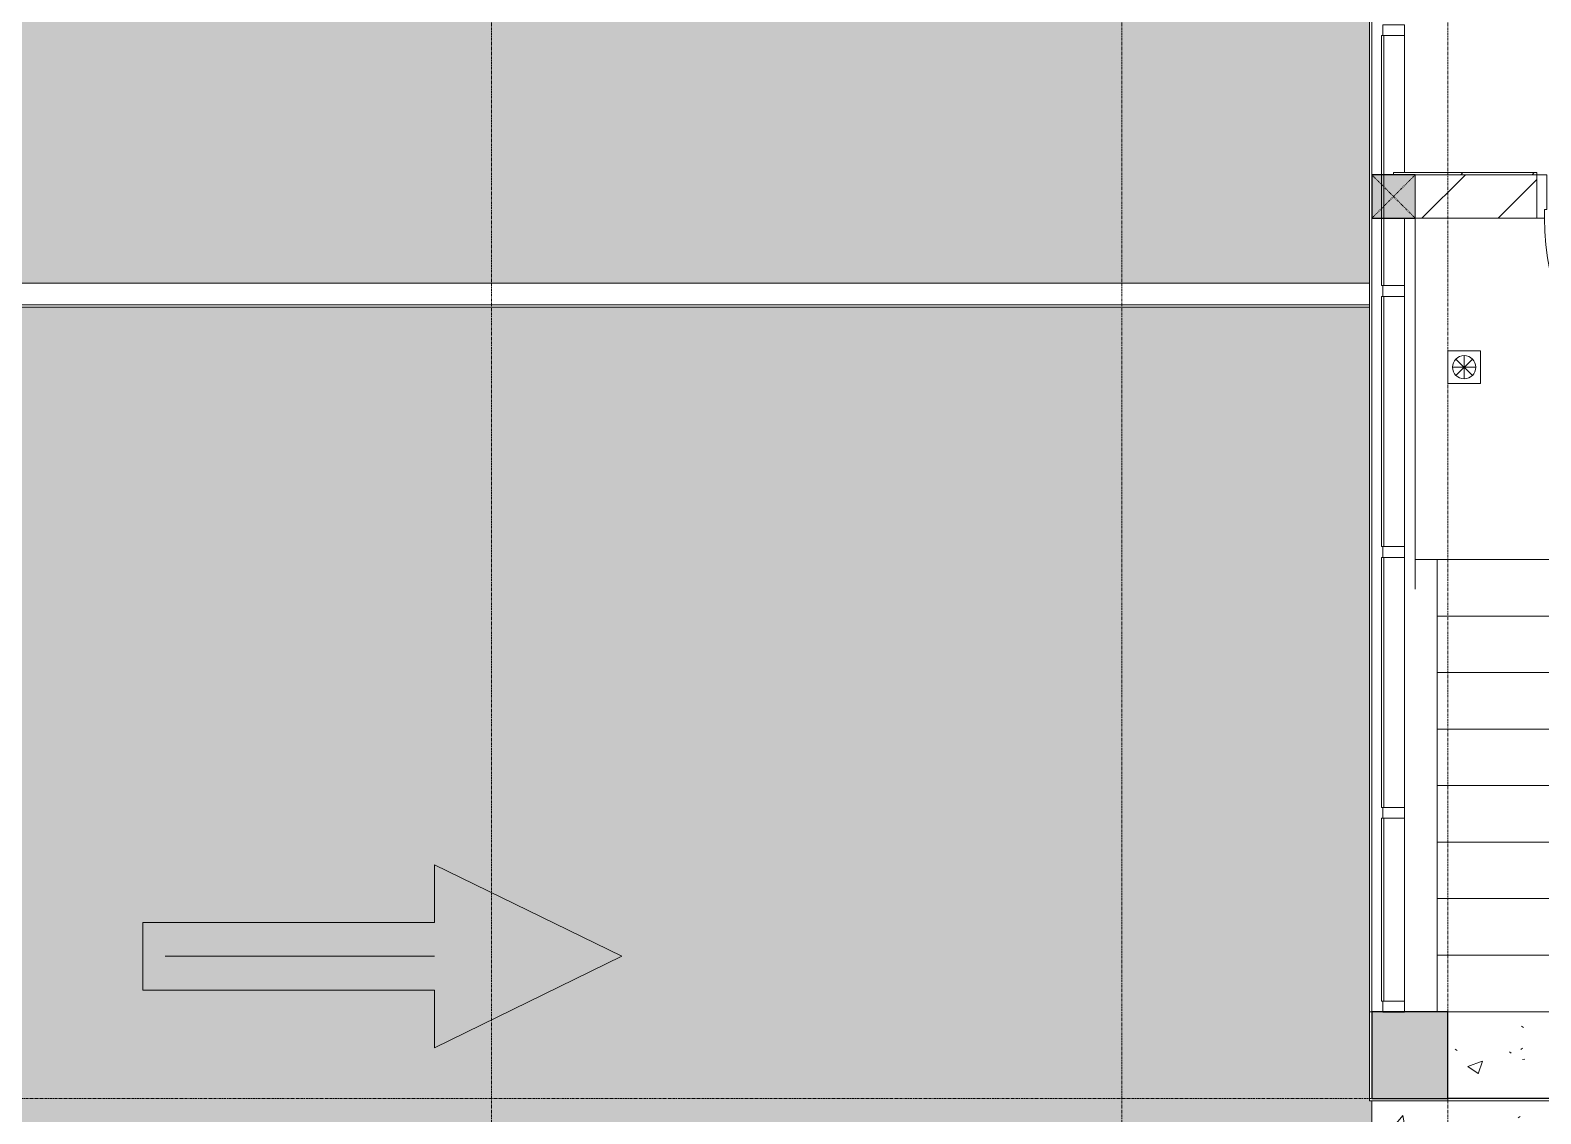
# Model space of a CAD drawing. Header units: millimetres. Extents: x 5121 to 246734, y -48180 to 129206.
# Drawn here: x 109931 to 116880, y 17167 to 22152 of the extents above; entities that cross this region are included whole.
import ezdxf

# ---------------------------------------------------------------- set-up
doc = ezdxf.new("R2010")
doc.units = ezdxf.units.MM
doc.linetypes.add('Dash', pattern=[6, 3, -3])
doc.linetypes.add('Grid Line', pattern=[22.225, 12.7, -3.175, 3.175, -3.175])
for name, color, linetype, lineweight in [('0-1', 7, 'Continuous', 5), ('A-ANNO-NOTE', 131, 'Continuous', 9), ('A-DETL-GENF', 92, 'Continuous', 9), ('A-DOOR', 31, 'Continuous', 9), ('A-DOOR-FRAM', 31, 'Continuous', 9), ('A-FLOR', 192, 'Continuous', 9), ('A-FLOR-PATT', 8, 'Continuous', 9), ('A-GLAZ-CURT', 52, 'Continuous', 9), ('A-GLAZ-CWMG', 51, 'Continuous', 9), ('A-GLAZ-CWMG-1', 51, 'Continuous', 18), ('A-WALL', 113, 'Continuous', 9), ('A-WALL-1', 250, 'Continuous', 18), ('A-WALL-FNSH-1', 50, 'Continuous', 9), ('A-WALL-PATT-3', 111, 'Continuous', 9), ('G-IMPT', 8, 'Continuous', 9), ('M-EQPM', 50, 'Continuous', 9), ('S-BEAM-1', 50, 'Continuous', 9), ('S-COLS', 52, 'Continuous', 9), ('S-COLS-1', 7, 'Continuous', 5), ('S-COLS-2', 10, 'Continuous', 25), ('S-COLS-5', 52, 'Continuous', 25), ('S-COLS-6', 52, 'Dash', 9), ('S-COLS-HDLN', 52, 'Dash', 9), ('S-GRID-1', 1, 'Grid Line', 9), ('S-STRS', 31, 'Continuous', 9)]:
    doc.layers.add(name, color=color, linetype=linetype, lineweight=lineweight)
pattern_1 = [(50, (0, 0), (677.7247, -59.293), [70.866, -779.526]), (355, (0, 0), (-131.1036, 710.731), [56.693, -623.621]), (100.451, (56.5, -4.94), (546.6267, 651.434), [60.227, -662.495]), (46.184, (0, 189), (1008.414, -156.3987), [106.299, -1169.289]), (96.636, (84, 175.9), (883.1375, 920.431), [90.34, -993.743]), (351.184, (0, 189), (883.146, 920.423), [85.039, -935.431]), (21, (94.5, 141.73), (564.0056, -380.4262), [70.866, -779.526]), (326, (94.5, 141.7), (229.9034, 685.1796), [56.693, -623.621]), (71.451, (141.5, 110), (793.912, 304.7473), [60.227, -662.495]), (37.5, (0, 0), (11.4894, 314.54497), [10.394, -605.668, 10.394, -622.676, -625.983]), (37.5, (0, 0), (11.4894, 314.54497), [-1249.131, 10.394, -615.589]), (7.5, (0, 0), (248.5691, 372.672), [10.394, -350.55, 10.394, -591.495, -238.582]), (7.5, (0, 0), (248.5691, 372.672), [-962.833, 10.394, -228.189]), (327.5, (-210.7, 0), (504.39837, -21.31163), [10.394, -225.826, 10.394, -726.613, -977.951]), (327.5, (-210.7, 0), (504.39837, -21.31163), [-973.226, 10.394, -967.557]), (317.5, (-305.2, 0), (551.0412, 94.5872), [10.394, -296.692, 10.394, -479.054, -694.487]), (317.5, (-305.2, 0), (551.0412, 94.5872), [-796.534, 10.394, -684.093])]

# ---------------------------------------------------------------- blocks, each defined once
blk = doc.blocks.new('NCV_TKTC_KET CAU_rvt-1-TKCS_MB TỔNG THỂ TẦNG 1')
at = {"layer": 'S-COLS-1'}
blk.add_hatch(color=256, dxfattribs=at).paths.add_polyline_path([(116402.6, 17236.9), (116452.6, 17236.9), (116452.6, 17636.9), (116102.6, 17636.9), (116102.6, 17236.9), (116302.6, 17236.9)])
at = {"layer": 'S-BEAM-1'}
blk.add_line((116402.6, 17636.9), (116402.6, 19716.9), dxfattribs=at)
at = {"layer": 'S-COLS-2'}
for p, q in [((116452.6, 17636.9), (116102.6, 17636.9)), ((116102.6, 17636.9), (116102.6, 17236.9)), ((116452.6, 17236.9), (116452.6, 17636.9)), ((116102.6, 17236.9), (116452.6, 17236.9))]:
    blk.add_line(p, q, dxfattribs=at)
blk = doc.blocks.new('System Panel - Glazed-1286806-TKCS_MB TỔNG THỂ TẦNG 1')
at = {"layer": 'A-GLAZ-CURT'}
for p, q in [((575, 6), (-575, 6)), ((-575, 6), (-575, -6)), ((575, -6), (575, 6)), ((-575, -6), (575, -6))]:
    blk.add_line(p, q, dxfattribs=at)
blk = doc.blocks.new('System Panel - Glazed-1453214-TKCS_MB TỔNG THỂ TẦNG 1')
at = {"layer": 'A-GLAZ-CURT'}
for p, q in [((420.9, 6), (-420.9, 6)), ((-420.9, 6), (-420.9, -6)), ((420.9, -6), (420.9, 6)), ((-420.9, -6), (420.9, -6))]:
    blk.add_line(p, q, dxfattribs=at)
blk = doc.blocks.new('Rectangular Mullion - 50 x 100mm-V189-TKCS_MB TỔNG THỂ TẦNG 1')
at = {"layer": 'A-GLAZ-CWMG'}
for p, q in [((116252.6, 21496.9), (116252.6, 22126.9)), ((116252.6, 20976.9), (116252.6, 21286.9))]:
    blk.add_line(p, q, dxfattribs=at)
blk = doc.blocks.new('Rectangular Mullion - 50 x 100mm-1286802-TKCS_MB TỔNG THỂ TẦNG 1')
at = {"layer": 'A-GLAZ-CWMG'}
blk.add_line((116252.6, 22176.9), (116252.6, 23326.9), dxfattribs=at)
blk = doc.blocks.new('Rectangular Mullion - 50 x 100mm-1453210-TKCS_MB TỔNG THỂ TẦNG 1')
at = {"layer": 'A-GLAZ-CWMG'}
blk.add_line((116252.6, 17685.2), (116252.6, 18526.9), dxfattribs=at)
blk = doc.blocks.new('Rectangular Mullion - 50 x 100mm-1286808-TKCS_MB TỔNG THỂ TẦNG 1')
at = {"layer": 'A-GLAZ-CWMG-1'}
for p, q in [((-50, 0), (0, 0)), ((-50, -100), (-50, 0)), ((0, 0), (0, -100)), ((0, -100), (-50, -100))]:
    blk.add_line(p, q, dxfattribs=at)
blk = doc.blocks.new('Rectangular Mullion - 50 x 100mm-1286804-TKCS_MB TỔNG THỂ TẦNG 1')
at = {"layer": 'A-GLAZ-CWMG-1'}
for p, q in [((-25, 0), (25, 0)), ((-25, -100), (-25, 0)), ((25, 0), (25, -100)), ((25, -100), (-25, -100))]:
    blk.add_line(p, q, dxfattribs=at)
blk = doc.blocks.new('TKTC_XREF_251221_MB TANG 1 - TKTC_XREF_260130_MB TANG 1_dwg_FD-4202110-TKCS_MB TỔNG THỂ TẦNG 1')
at = {"layer": 'G-IMPT'}
for p, q in [((53.3, 0), (-53.3, 0)), ((-37.7, 37.7), (37.7, -37.7)), ((37.7, 37.7), (-37.7, -37.7)), ((0, 53.3), (0, -53.3))]:
    blk.add_line(p, q, dxfattribs=at)
at = {"layer": 'G-IMPT', "flags": 128}
blk.add_lwpolyline([(-75, -75), (75, -75), (75, 75), (-75, 75)], close=True, dxfattribs=at)
at = {"layer": 'G-IMPT'}
blk.add_circle((0, 0), 53.3, dxfattribs=at)
blk = doc.blocks.new('TKTC_XREF_251221_MB TANG 1 - TKTC_XREF_260130_MB TANG 1_dwg-4202109-TKCS_MB TỔNG THỂ TẦNG 1')
at = {"layer": 'G-IMPT'}
for p, q in [((-87049.1, -376809.7), (-87049.1, -379859.7)), ((-87049.1, -380059.7), (-87049.1, -383709.7)), ((-86699.1, -384108.1), (-84659.2, -384108.1))]:
    blk.add_line(p, q, dxfattribs=at)
at = {"extrusion": (0, 0, -1), "zscale": -1}
blk.add_blockref('TKTC_XREF_251221_MB TANG 1 - TKTC_XREF_260130_MB TANG 1_dwg_FD-4202110-TKCS_MB TỔNG THỂ TẦNG 1', (86624.2, -380744.9), dxfattribs=at)
blk = doc.blocks.new('TKTC_XREF_251221_MB TANG 1 - TKTC_XREF_251221_MB TANG 1-2038492-TKCS_MB TỔNG THỂ TẦNG 1')
blk.add_blockref('TKTC_XREF_251221_MB TANG 1 - TKTC_XREF_260130_MB TANG 1_dwg-4202109-TKCS_MB TỔNG THỂ TẦNG 1', (169499.1, 384109.7))
blk = doc.blocks.new('FD_01 - FD_01-1200x2200mm-V356-TKCS_MB TỔNG THỂ TẦNG 1')
at = {"layer": 'A-DETL-GENF'}
for p, q in [((610, -100), (570, -100)), ((570, -100), (570, -1320)), ((610, -1320), (610, -100)), ((570, -1320), (610, -1320))]:
    blk.add_line(p, q, dxfattribs=at)
blk.add_arc((610, -100), 1220, 180, 268.12111, dxfattribs=at)
at = {"layer": 'A-DOOR-FRAM'}
for p, q in [((-645, 100), (-600, 100)), ((-645, -100), (-645, 100)), ((-600, 100), (-600, -60)), ((600, 100), (645, 100)), ((600, -60), (600, 100)), ((645, 100), (645, -100)), ((-600, -60), (-610, -60)), ((-610, -60), (-610, -100)), ((610, -60), (600, -60)), ((610, -100), (610, -60)), ((-610, -100), (-645, -100)), ((645, -100), (610, -100))]:
    blk.add_line(p, q, dxfattribs=at)
blk = doc.blocks.new('G1_SOF - BO TRU - 200x200-3051103-TKCS_MB TỔNG THỂ TẦNG 1')
at = {"layer": 'S-COLS-HDLN'}
for p, q in [((-100, -100), (100, 100)), ((100, -100), (-100, 100))]:
    blk.add_line(p, q, dxfattribs=at)
blk = doc.blocks.new('MUI TEN - Moc lat gach-622134-TKCS_MB TỔNG THỂ TẦNG 1')
at = {"layer": 'A-ANNO-NOTE'}
blk.add_hatch(color=256, dxfattribs=at).paths.add_polyline_path([(-0.511, 2.7), (-1.367, 2.7), (-0.011, 5.48), (1.345, 2.7), (0.489, 2.7), (0.489, -1.628), (-0.511, -1.628)])
for p, q in [((-0.011, 5.48), (-1.367, 2.7)), ((1.345, 2.7), (-0.011, 5.48)), ((-1.367, 2.7), (-0.511, 2.7)), ((-0.511, 2.7), (-0.511, -1.628)), ((-0.011, -1.298), (-0.011, 2.7)), ((0.489, -1.628), (0.489, 2.7)), ((0.489, 2.7), (1.345, 2.7)), ((-0.511, -1.628), (0.489, -1.628))]:
    blk.add_line(p, q, dxfattribs=at)

msp = doc.modelspace()

# ---------------------------------------------------------------- hatches: boundary and pattern name
at = {"layer": 'A-FLOR-PATT'}
h = msp.add_hatch(dxfattribs=at)
h.set_pattern_fill('FP_23', color=256, style=0, pattern_type=2)
h.set_pattern_definition([(0, (236.2, 15.75), (787.4, 787.4), [118.11, -23.622, 31.496, -23.622, -590.55]), (0, (236.2, 15.75), (787.4, 787.4), [-196.85, 118.11, -472.44]), (0, (196.85, 39.4), (787.4, 787.4), [78.74, -59.055, 118.11, -59.055, -472.44]), (0, (196.85, 39.4), (787.4, 787.4), [-314.96, 78.74, -393.7]), (0, (472.44, 354.3), (787.4, 787.4), [98.425, -39.37, 98.425, -551.18]), (0, (78.74, 511.8), (787.4, 787.4), [39.37, -78.74, 39.37, -629.92]), (90, (157.5, 511.8), (-787.4, 787.4), [70.866, -716.534]), (90, (393.7, 39.4), (-787.4, 787.4), [78.74, -708.66]), (90, (590.55, 354.3), (-787.4, 787.4), [78.74, -708.66]), (45, (496.06, 31.5), (0, 787.4002), [78.74, -1034.812]), (135, (291.34, 31.5), (-787.4002, 6e-14), [78.74, -1034.812]), (63.435, (472.44, 35.43), (-0.0007, 787.4), [78.74, -1681.94]), (75.964, (433.07, 39.37), (-0.00383, 787.3999), [78.74, -3167.793]), (75.964, (629.92, 354.33), (-0.00383, 787.3999), [62.992, -3183.541]), (75.964, (173.23, 511.81), (-0.00383, 787.3999), [55.118, -3191.415]), (104.036, (354.33, 39.37), (0.00383, 787.3999), [78.74, -3167.793]), (104.036, (551.18, 354.33), (0.00383, 787.3999), [62.992, -3183.541]), (104.036, (141.73, 511.81), (0.00383, 787.3999), [55.118, -3191.415]), (116.565, (314.96, 35.43), (0.0007, 787.4), [78.74, -1681.939])])
h.paths.add_polyline_path([(89080.9, 20988.2), (116092.6, 20991.1), (116092.6, 24536.9), (111452.6, 24536.9), (111452.6, 24526.9), (111462.6, 24526.9), (111462.6, 23325.3), (107967.6, 23325.3), (107967.6, 24535.2), (106852.6, 24535.2), (106852.6, 24526.9), (103262.6, 24526.9), (103262.6, 23337.4), (103262.6, 23335.3), (103262.6, 23325.3), (99767.6, 23325.3), (99767.6, 23335.3), (99767.6, 23337.4), (99767.6, 24526.1), (95062.6, 24526.1), (95062.6, 24536.1), (95052.6, 24536.9), (95052.6, 23327.4), (86277.6, 23327.4), (86277.6, 23337.4), (86267.6, 23337.4), (86267.6, 24526.9), (83752.6, 24526.9), (83752.6, 20988.2), (84142.1, 20988.2)])
h.paths.add_polyline_path([(95052.6, 23332.4), (95052.6, 24521.1), (95062.6, 24521.1), (95062.6, 23332.4)])
h = msp.add_hatch(dxfattribs=at)
h.set_pattern_fill('FP_15', color=256, style=0, pattern_type=2)
h.set_pattern_definition(pattern_1)
h.paths.add_polyline_path([(58172.6, 13236.9), (71452.6, 13236.9), (71452.6, 14388.2), (79661.7, 14388.2), (79661.7, 15113.2), (79706.7, 15113.2), (79706.7, 14388.2), (81116.7, 14388.2), (81116.7, 15113.2), (81161.7, 15113.2), (81161.7, 14388.2), (89452.6, 14388.2), (89452.6, 13236.9), (115083.5, 13236.9), (115083.5, 13256.9), (116102.6, 13256.9), (116102.6, 17226.9), (116092.6, 17226.9), (116092.6, 20878.2), (83667.6, 20878.2), (83667.6, 20888.2), (81452.6, 20888.2), (81452.6, 20878.2), (44812.6, 20878.2), (44812.6, 17226.9), (44802.6, 17226.9), (44802.6, 13246.9), (44912.6, 13246.9), (44912.6, 13236.9), (58122.6, 13236.9)])
h.paths.add_polyline_path([(93977.4, 15435.6), (93971.5, 15446), (93977.4, 15456.3), (93989.4, 15456.3), (93995.4, 15446), (93989.4, 15435.6)])
h.paths.add_polyline_path([(99039.4, 15435.6), (99027.4, 15435.6), (99021.4, 15446), (99027.4, 15456.3), (99039.4, 15456.3), (99045.3, 15446), (99041.9, 15440)])
h.paths.add_polyline_path([(100288.2, 15435.6), (100276.2, 15435.6), (100270.3, 15446), (100276.2, 15456.3), (100288.2, 15456.3), (100294.2, 15446), (100290.7, 15440)])
h.paths.add_polyline_path([(95827.4, 15435.9), (95821.5, 15446.3), (95827.4, 15456.6), (95839.4, 15456.6), (95845.4, 15446.3), (95839.4, 15435.9)])
h.paths.add_polyline_path([(99028.1, 16016.9), (99021.4, 16027.3), (99028.1, 16037.7), (99043.5, 16034.1), (99046, 16027.3), (99040, 16016.9)])
h.paths.add_polyline_path([(93990, 16016.9), (93977.4, 16017), (93971.5, 16027.3), (93978.1, 16037.7), (93993.5, 16034.1), (93996, 16027.3), (93990.1, 16017)])
h.paths.add_polyline_path([(100288.8, 16016.9), (100276.2, 16017), (100270.3, 16027.3), (100276.9, 16037.7), (100292.3, 16034.1), (100294.8, 16027.3), (100288.9, 16017)])
h.paths.add_polyline_path([(95828.1, 16017.2), (95821.5, 16027.6), (95828.1, 16037.9), (95843.5, 16034.4), (95846, 16027.6), (95840, 16017.2)])
h.paths.add_polyline_path([(99482.5, 18936.9), (99470.6, 18936.9), (99464.6, 18947.3), (99470.6, 18957.6), (99482.5, 18957.6), (99488.5, 18947.3), (99485.1, 18941.3)])
h.paths.add_polyline_path([(99471.2, 19518.2), (99464.6, 19528.6), (99471.3, 19538.9), (99486.7, 19535.4), (99489.2, 19528.6), (99483.2, 19518.2), (99482.5, 19518.2)])
h.paths.add_polyline_path([(93289.8, 19934), (93277.8, 19934), (93271.8, 19944.4), (93277.8, 19954.7), (93289.8, 19954.7), (93295.7, 19944.4), (93292.3, 19938.4)])
h.paths.add_polyline_path([(92027.8, 19935.2), (92021.8, 19945.5), (92027.8, 19955.9), (92039.8, 19955.9), (92045.7, 19945.5), (92039.8, 19935.2)])
h.paths.add_polyline_path([(88426.8, 19935.6), (88421.8, 19949.5), (88426.8, 19956.3), (88438.8, 19956.3), (88444.7, 19946), (88438.8, 19935.6)])
h.paths.add_polyline_path([(97240.2, 19936.8), (97228.3, 19936.8), (97222.3, 19947.1), (97228.3, 19957.5), (97240.2, 19957.5), (97246.2, 19947.1), (97242.7, 19941.2)])
h.paths.add_polyline_path([(93290.4, 20515.3), (93277.8, 20515.3), (93271.8, 20525.7), (93278.5, 20536), (93293.9, 20532.5), (93296.4, 20525.6), (93290.4, 20515.3)])
h.paths.add_polyline_path([(92040.4, 20516.5), (92027.8, 20516.5), (92021.8, 20526.8), (92028.5, 20537.2), (92043.9, 20533.7), (92046.4, 20526.8), (92040.4, 20516.5)])
h.paths.add_polyline_path([(88438.1, 20516.9), (88426.1, 20517), (88420.2, 20527.3), (88426.2, 20537.6), (88438.8, 20537.6), (88444.1, 20524.9), (88438.8, 20517), (88438.1, 20517)])
h.paths.add_polyline_path([(97240.8, 20518.1), (97228.3, 20518.1), (97222.3, 20528.5), (97228.9, 20538.8), (97244.3, 20535.3), (97246.8, 20528.4), (97240.9, 20518.1)])
h = msp.add_hatch(dxfattribs=at)
h.set_pattern_fill('FP_15', color=256, style=0, pattern_type=2)
h.set_pattern_definition(pattern_1)
h.paths.add_polyline_path([(116452.6, 17236.9), (118252.6, 17236.9), (118252.6, 17636.9), (116452.6, 17636.9), (116452.6, 17236.9)])
h = msp.add_hatch(dxfattribs=at)
h.set_pattern_fill('FP_15', color=256, style=0, pattern_type=2)
h.set_pattern_definition(pattern_1)
h.paths.add_polyline_path([(118713.8, 13256.9), (119252.6, 13256.9), (119252.6, 17226.9), (118242.6, 17226.9), (118242.6, 17236.9), (116452.6, 17235.3), (116452.6, 17226.9), (116102.6, 17226.9), (116102.6, 13256.9)])
at = {"layer": 'A-WALL-PATT-3'}
h = msp.add_hatch(dxfattribs=at)
h.set_pattern_fill('FP_43', color=256, style=0, pattern_type=2)
h.set_pattern_definition([(45, (0, 0), (-164.40233, 164.40233), [])])
h.paths.add_polyline_path([(116202.6, 21486.9), (116862.5, 21486.9), (116860.3, 21496.9), (116202.6, 21496.9)])
h.paths.add_polyline_path([(118842.5, 21486.9), (118842.5, 21496.9), (118152.5, 21496.9), (118152.5, 21486.9), (118714.9, 21486.9)])
h = msp.add_hatch(dxfattribs=at)
h.set_pattern_fill('FP_1', color=256, style=0, pattern_type=2)
h.set_pattern_definition([(45, (0, 0), (-175.3625, 175.3625), [])])
h.paths.add_polyline_path([(118502.5, 21286.9), (118502.6, 21286.9), (118502.5, 21486.9), (118152.5, 21486.9), (118152.5, 21286.9), (118492.5, 21286.9)])
h.paths.add_polyline_path([(116402.6, 21286.9), (116862.5, 21286.9), (116862.5, 21486.9), (116302.6, 21486.9), (116302.6, 21286.9), (116307.6, 21286.9)])
at = {"layer": 'S-COLS-1'}
msp.add_hatch(color=256, dxfattribs=at).paths.add_polyline_path([(116252.6, 21286.9), (116302.6, 21288.9), (116302.6, 21486.9), (116102.6, 21486.9), (116103, 21286.9), (116244.4, 21286.9)])

# ---------------------------------------------------------------- linework, layer by layer
at = {"layer": 'A-FLOR'}
for p, q in [((116302.6, 21286.9), (116302.6, 19716.9)), ((116302.6, 19716.9), (118492.5, 19716.9)), ((118242.6, 17236.9), (116452.6, 17236.9)), ((116102.6, 13256.9), (116102.6, 17226.9)), ((116452.6, 17226.9), (118242.6, 17226.9))]:
    msp.add_line(p, q, dxfattribs=at)
at = {"layer": 'A-WALL'}
for p, q in [((116092.6, 17636.9), (116092.6, 24536.9)), ((116102.6, 24536.9), (116102.6, 21486.9)), ((116862.5, 21486.9), (116302.6, 21486.9)), ((116302.6, 21486.9), (116302.6, 21286.9)), ((116102.6, 21286.9), (116102.6, 17636.9)), ((83752.6, 20988.2), (116092.6, 20988.2)), ((83652.6, 20888.2), (116092.6, 20888.2)), ((116092.6, 20878.2), (83667.6, 20878.2))]:
    msp.add_line(p, q, dxfattribs=at)
at = {"layer": 'A-WALL-1'}
for p, q in [((116862.5, 21496.9), (116202.6, 21496.9)), ((116202.6, 21496.9), (116202.6, 21486.9)), ((116202.6, 21486.9), (116302.6, 21486.9)), ((116862.5, 21486.9), (116862.5, 21496.9)), ((116302.6, 21286.9), (116862.5, 21286.9))]:
    msp.add_line(p, q, dxfattribs=at)
at = {"layer": 'A-WALL-FNSH-1'}
for p, q in [((116102.6, 17636.9), (116092.6, 17636.9)), ((116092.6, 17636.9), (116092.6, 17226.9)), ((116102.6, 17236.9), (116102.6, 17636.9)), ((116452.6, 17236.9), (116102.6, 17236.9)), ((116452.6, 17226.9), (116452.6, 17236.9)), ((116092.6, 17226.9), (116452.6, 17226.9))]:
    msp.add_line(p, q, dxfattribs=at)
at = {"layer": 'S-COLS'}
msp.add_line((116302.6, 21286.9), (116302.6, 21486.9), dxfattribs=at)
at = {"layer": 'S-COLS-5'}
for p, q in [((116302.6, 21486.9), (116102.6, 21486.9)), ((116102.6, 21486.9), (116102.6, 21286.9)), ((116102.6, 21286.9), (116302.6, 21286.9))]:
    msp.add_line(p, q, dxfattribs=at)
at = {"layer": 'S-GRID-1'}
for p, q in [((112052.6, 15460.6), (112052.6, 23210.6)), ((114952.6, 15460.6), (114952.6, 23210.6)), ((116452.6, 15460.6), (116452.6, 23210.6)), ((129301.8, 17236.9), (31601.8, 17236.9))]:
    msp.add_line(p, q, dxfattribs=at)
at = {"layer": 'S-STRS'}
for p, q in [((116302.6, 19716.9), (118492.5, 19716.9)), ((116302.6, 19580.2), (116302.6, 19716.9)), ((116402.6, 19456.9), (118492.5, 19456.9)), ((116402.6, 19196.9), (118492.5, 19196.9)), ((116402.6, 18936.9), (118492.5, 18936.9)), ((116402.6, 18676.9), (118492.5, 18676.9)), ((116402.6, 18416.9), (118492.5, 18416.9)), ((116402.6, 18156.9), (118492.5, 18156.9)), ((116402.6, 17896.9), (118492.5, 17896.9)), ((116452.6, 17636.9), (118492.5, 17636.9))]:
    msp.add_line(p, q, dxfattribs=at)

# ---------------------------------------------------------------- block references
at = {"layer": '0-1'}
msp.add_blockref('NCV_TKTC_KET CAU_rvt-1-TKCS_MB TỔNG THỂ TẦNG 1', (0, 0), dxfattribs=at)
at = {"layer": 'A-ANNO-NOTE', "xscale": 310, "yscale": 310, "zscale": 310, "rotation": 270.0000000000001}
msp.add_blockref('MUI TEN - Moc lat gach-622134-TKCS_MB TỔNG THỂ TẦNG 1', (110953.8, 17888.2), dxfattribs=at)
at = {"layer": 'A-DOOR'}
msp.add_blockref('FD_01 - FD_01-1200x2200mm-V356-TKCS_MB TỔNG THỂ TẦNG 1', (117507.5, 21386.9), dxfattribs=at)
at = {"layer": 'A-GLAZ-CURT', "rotation": 269.9999999999998}
for name, p in [('System Panel - Glazed-1286806-TKCS_MB TỔNG THỂ TẦNG 1', (116152.6, 21551.9)), ('System Panel - Glazed-1286806-TKCS_MB TỔNG THỂ TẦNG 1', (116152.6, 20351.9)), ('System Panel - Glazed-1286806-TKCS_MB TỔNG THỂ TẦNG 1', (116152.6, 19151.9)), ('System Panel - Glazed-1453214-TKCS_MB TỔNG THỂ TẦNG 1', (116152.6, 18106))]:
    msp.add_blockref(name, p, dxfattribs=at)
at = {"layer": 'A-GLAZ-CWMG', "extrusion": (0, 0, -1), "rotation": 270.0000000000002}
for name, p in [('Rectangular Mullion - 50 x 100mm-1286804-TKCS_MB TỔNG THỂ TẦNG 1', (-116152.6, 22151.9)), ('Rectangular Mullion - 50 x 100mm-1286804-TKCS_MB TỔNG THỂ TẦNG 1', (-116152.6, 20951.9)), ('Rectangular Mullion - 50 x 100mm-1286804-TKCS_MB TỔNG THỂ TẦNG 1', (-116152.6, 19751.9)), ('Rectangular Mullion - 50 x 100mm-1286804-TKCS_MB TỔNG THỂ TẦNG 1', (-116152.6, 18551.9)), ('Rectangular Mullion - 50 x 100mm-1286808-TKCS_MB TỔNG THỂ TẦNG 1', (-116152.6, 17635.2))]:
    msp.add_blockref(name, p, dxfattribs=at)
at = {"layer": 'A-GLAZ-CWMG'}
for name, p in [('Rectangular Mullion - 50 x 100mm-V189-TKCS_MB TỔNG THỂ TẦNG 1', (0, 0)), ('Rectangular Mullion - 50 x 100mm-1286802-TKCS_MB TỔNG THỂ TẦNG 1', (0, -2400)), ('Rectangular Mullion - 50 x 100mm-1286802-TKCS_MB TỔNG THỂ TẦNG 1', (0, -3600)), ('Rectangular Mullion - 50 x 100mm-1453210-TKCS_MB TỔNG THỂ TẦNG 1', (0, 0))]:
    msp.add_blockref(name, p, dxfattribs=at)
at = {"layer": 'M-EQPM'}
msp.add_blockref('TKTC_XREF_251221_MB TANG 1 - TKTC_XREF_251221_MB TANG 1-2038492-TKCS_MB TỔNG THỂ TẦNG 1', (33652.6, 17236.9), dxfattribs=at)
at = {"layer": 'S-COLS-6', "rotation": 180}
msp.add_blockref('G1_SOF - BO TRU - 200x200-3051103-TKCS_MB TỔNG THỂ TẦNG 1', (116202.6, 21386.9), dxfattribs=at)

doc.saveas('drawing.dxf')
